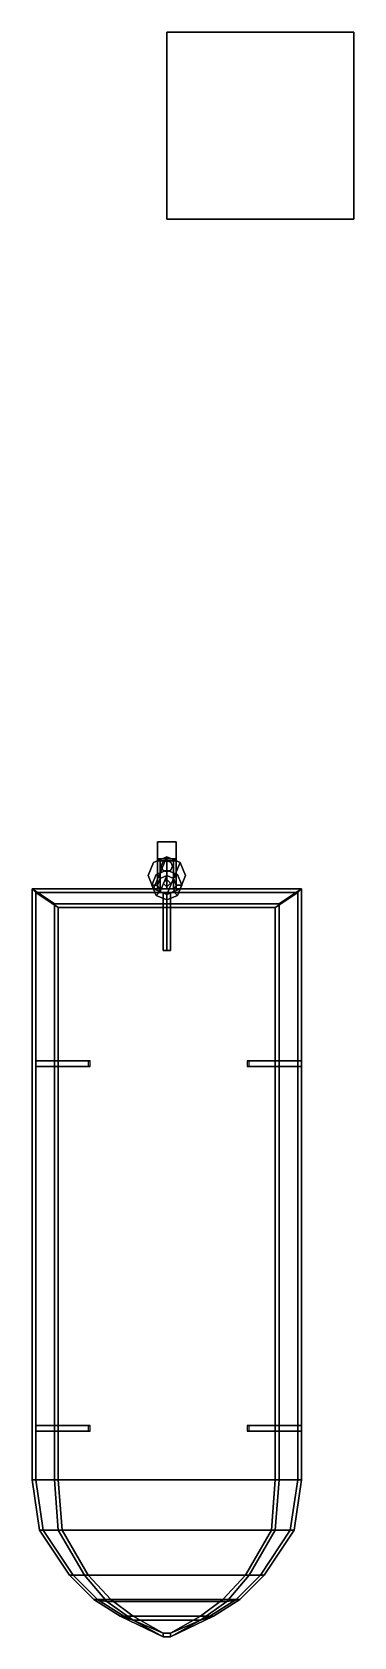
# Model space of a CAD drawing. Header units: millimetres. Extents: x -0.72 to 1, y -2.02 to 6.56.
import ezdxf

# ---------------------------------------------------------------- set-up
doc = ezdxf.new("R2010")
doc.units = ezdxf.units.MM

msp = doc.modelspace()

# ---------------------------------------------------------------- linework, layer by layer
for points in [[(1, 6.56, -1.52), (1, 6.56, -2.52), (0, 6.56, -2.52), (0, 6.56, -1.52)], [(1, 6.56, -2.52), (1, 5.56, -2.52), (0, 5.56, -2.52), (0, 6.56, -2.52)], [(0, 6.56, -2.52), (0, 5.56, -2.52), (0, 5.56, -1.52), (0, 6.56, -1.52)], [(0, 6.56, -1.52), (0, 5.56, -1.52), (1, 5.56, -1.52), (1, 6.56, -1.52)], [(1, 5.56, -1.52), (1, 5.56, -2.52), (1, 6.56, -2.52), (1, 6.56, -1.52)], [(0, 5.56, -1.52), (0, 5.56, -2.52), (1, 5.56, -2.52), (1, 5.56, -1.52)], [(-0.0707, 2.1207, 0.77), (-0.1, 2.05, 0.77), (-0.0707, 1.9793, 0.77), (0, 2.15, 0.77)], [(0, 2.15, 0.69), (-0.0707, 2.1207, 0.69), (-0.0707, 2.1207, 0.77), (0, 2.15, 0.77)], [(0, 2.15, 0.77), (-0.0707, 1.9793, 0.77), (0, 1.95, 0.77), (0.0707, 2.1207, 0.77)], [(-0.05, 2.23, 0.78), (-0.05, 2.13, 0.78), (-0.05, 2.13, 0.87), (-0.05, 2.23, 0.87)], [(-0.05, 2.23, 0.87), (-0.05, 2.13, 0.87), (0.05, 2.13, 0.87), (0.05, 2.23, 0.87)], [(0.05, 2.23, 0.87), (0.05, 2.23, 0.78), (-0.05, 2.23, 0.78), (-0.05, 2.23, 0.87)], [(0.05, 2.23, 0.78), (0.05, 2.13, 0.78), (-0.05, 2.13, 0.78), (-0.05, 2.23, 0.78)], [(0.0707, 2.1207, 0.69), (0, 2.15, 0.69), (0, 2.15, 0.77), (0.0707, 2.1207, 0.77)], [(0.05, 2.13, 0.87), (0.05, 2.13, 0.78), (0.05, 2.23, 0.78), (0.05, 2.23, 0.87)], [(-0.0707, 2.1207, 0.69), (-0.1, 2.05, 0.69), (-0.1, 2.05, 0.77), (-0.0707, 2.1207, 0.77)], [(0, 2.08, 0.86), (-0.0566, 2.0566, 0.86), (-0.0354, 2.0354, 0.89), (0, 2.05, 0.89)], [(0, 2.08, 0.81), (-0.0566, 2.0566, 0.81), (-0.0566, 2.0566, 0.86), (0, 2.08, 0.86)], [(-0.0354, 2.14, -0.0546), (-0.05, 2.14, -0.09), (-0.05, 1.98, -0.09), (-0.0354, 1.98, -0.0546)], [(-0.05, 2.14, -0.09), (-0.0354, 2.14, -0.1254), (-0.0354, 1.98, -0.1254), (-0.05, 1.98, -0.09)], [(0, 2.14, -0.04), (-0.0354, 2.14, -0.1254), (-0.05, 2.14, -0.09), (-0.0354, 2.14, -0.0546)], [(-0.05, 2.13, 0.87), (-0.05, 2.13, 0.78), (0.05, 2.13, 0.78), (0.05, 2.13, 0.87)], [(0, 2.14, -0.04), (-0.0354, 2.14, -0.0546), (-0.0354, 1.98, -0.0546), (0, 1.98, -0.04)], [(-0.0354, 2.14, -0.1254), (0, 2.14, -0.14), (0, 1.98, -0.14), (-0.0354, 1.98, -0.1254)], [(0.0354, 2.14, -0.0546), (0, 2.14, -0.14), (-0.0354, 2.14, -0.1254), (0, 2.14, -0.04)], [(-0.0212, 2.1212, -0.05), (-0.03, 2.1, -0.06), (-0.03, 2.1, 0.69), (-0.0212, 2.1212, 0.69)], [(-0.03, 2.1, -0.06), (-0.0212, 2.0788, -0.05), (-0.0212, 2.0788, 0.69), (-0.03, 2.1, 0.69)], [(0, 2.13, -0.04), (-0.0212, 2.1212, -0.05), (-0.0212, 2.1212, 0.69), (0, 2.13, 0.69)], [(-0.0212, 2.0788, -0.05), (0, 2.07, -0.04), (0, 2.07, 0.69), (-0.0212, 2.0788, 0.69)], [(0.0354, 2.14, -0.0546), (0, 2.14, -0.04), (0, 1.98, -0.04), (0.0354, 1.98, -0.0546)], [(0, 2.14, -0.14), (0.0354, 2.14, -0.1254), (0.0354, 1.98, -0.1254), (0, 1.98, -0.14)], [(0.05, 2.14, -0.09), (0.0354, 2.14, -0.1254), (0, 2.14, -0.14), (0.0354, 2.14, -0.0546)], [(0.0212, 2.1212, -0.05), (0, 2.13, -0.04), (0, 2.13, 0.69), (0.0212, 2.1212, 0.69)], [(0.0707, 2.1207, 0.77), (0, 1.95, 0.77), (0.0707, 1.9793, 0.77), (0.1, 2.05, 0.77)], [(0.0566, 2.0566, 0.86), (0, 2.08, 0.86), (0, 2.05, 0.89), (0.0354, 2.0354, 0.89)], [(0.0566, 2.0566, 0.81), (0, 2.08, 0.81), (0, 2.08, 0.86), (0.0566, 2.0566, 0.86)], [(0, 2.07, -0.04), (0.0212, 2.0788, -0.05), (0.0212, 2.0788, 0.69), (0, 2.07, 0.69)], [(0.03, 2.1, -0.06), (0.0212, 2.1212, -0.05), (0.0212, 2.1212, 0.69), (0.03, 2.1, 0.69)], [(0.0212, 2.0788, -0.05), (0.03, 2.1, -0.06), (0.03, 2.1, 0.69), (0.0212, 2.0788, 0.69)], [(0.05, 2.14, -0.09), (0.0354, 2.14, -0.0546), (0.0354, 1.98, -0.0546), (0.05, 1.98, -0.09)], [(0.0354, 2.14, -0.1254), (0.05, 2.14, -0.09), (0.05, 1.98, -0.09), (0.0354, 1.98, -0.1254)], [(0.1, 2.05, 0.69), (0.0707, 2.1207, 0.69), (0.0707, 2.1207, 0.77), (0.1, 2.05, 0.77)], [(-0.7, -1.18, 0.6), (-0.7, 1.96, 0.6), (-0.72, 1.98, 0.6), (-0.72, -1.18, 0.6)], [(-0.72, -1.18, 0.6), (-0.72, 1.98, 0.6), (-0.72, 1.98, 0.52), (-0.72, -1.18, 0.52)], [(0.72, 1.98, 0.52), (-0.72, 1.98, 0.52), (-0.72, 1.98, 0.6), (0.72, 1.98, 0.6)], [(0.72, 1.98, 0.6), (-0.72, 1.98, 0.6), (-0.7, 1.96, 0.6), (0.7, 1.96, 0.6)], [(0.6, 1.9), (-0.6, 1.9), (-0.72, 1.98, 0.52), (0.72, 1.98, 0.52)], [(-0.72, -1.18, 0.52), (-0.72, 1.98, 0.52), (-0.6, 1.9), (-0.6, -1.18)], [(-0.1, 2.05, 0.69), (-0.0707, 1.9793, 0.69), (-0.0707, 1.9793, 0.77), (-0.1, 2.05, 0.77)], [(-0.0566, 2.0566, 0.86), (-0.08, 2, 0.86), (-0.05, 2, 0.89), (-0.0354, 2.0354, 0.89)], [(-0.0566, 2.0566, 0.81), (-0.08, 2, 0.81), (-0.08, 2, 0.86), (-0.0566, 2.0566, 0.86)], [(-0.08, 2, 0.86), (-0.0566, 1.9434, 0.86), (-0.0354, 1.9646, 0.89), (-0.05, 2, 0.89)], [(-0.08, 2, 0.81), (-0.0566, 1.9434, 0.81), (-0.0566, 1.9434, 0.86), (-0.08, 2, 0.86)], [(-0.0707, 1.9793, 0.69), (0, 1.95, 0.69), (0, 1.95, 0.77), (-0.0707, 1.9793, 0.77)], [(-0.0354, 2.0354, 0.89), (-0.05, 2, 0.89), (-0.0354, 1.9646, 0.89), (0, 2.05, 0.89)], [(0, 2.05, 0.89), (-0.0354, 1.9646, 0.89), (0, 1.95, 0.89), (0.0354, 2.0354, 0.89)], [(0, 2.03, -0.04), (-0.02, 2.01, -0.05), (-0.02, 2.01, 0.69), (0, 2.03, 0.69)], [(-0.02, 2.01, -0.05), (0, 1.99, -0.04), (0, 1.99, 0.69), (-0.02, 2.01, 0.69)], [(0.0354, 2.0354, 0.89), (0, 1.95, 0.89), (0.0354, 1.9646, 0.89), (0.05, 2, 0.89)], [(0.02, 2.01, -0.05), (0, 2.03, -0.04), (0, 2.03, 0.69), (0.02, 2.01, 0.69)], [(0, 1.99, -0.04), (0.02, 2.01, -0.05), (0.02, 2.01, 0.69), (0, 1.99, 0.69)], [(0, 1.95, 0.69), (0.0707, 1.9793, 0.69), (0.0707, 1.9793, 0.77), (0, 1.95, 0.77)], [(0.08, 2, 0.86), (0.0566, 2.0566, 0.86), (0.0354, 2.0354, 0.89), (0.05, 2, 0.89)], [(0.0566, 1.9434, 0.86), (0.08, 2, 0.86), (0.05, 2, 0.89), (0.0354, 1.9646, 0.89)], [(0.08, 2, 0.81), (0.0566, 2.0566, 0.81), (0.0566, 2.0566, 0.86), (0.08, 2, 0.86)], [(0.0566, 1.9434, 0.81), (0.08, 2, 0.81), (0.08, 2, 0.86), (0.0566, 1.9434, 0.86)], [(0.0707, 1.9793, 0.69), (0.1, 2.05, 0.69), (0.1, 2.05, 0.77), (0.0707, 1.9793, 0.77)], [(0.6, -1.18), (0.6, 1.9), (0.72, 1.98, 0.52), (0.72, -1.18, 0.52)], [(0.72, -1.18, 0.6), (0.72, 1.98, 0.6), (0.7, 1.96, 0.6), (0.7, -1.18, 0.6)], [(0.72, -1.18, 0.52), (0.72, 1.98, 0.52), (0.72, 1.98, 0.6), (0.72, -1.18, 0.6)], [(-0.7, -1.18, 0.52), (-0.7, 1.96, 0.52), (-0.7, 1.96, 0.6), (-0.7, -1.18, 0.6)], [(0.7, 1.96, 0.6), (-0.7, 1.96, 0.6), (-0.7, 1.96, 0.52), (0.7, 1.96, 0.52)], [(0.7, 1.96, 0.52), (-0.7, 1.96, 0.52), (-0.58, 1.88, 0.02), (0.58, 1.88, 0.02)], [(-0.58, -1.18, 0.02), (-0.58, 1.88, 0.02), (-0.7, 1.96, 0.52), (-0.7, -1.18, 0.52)], [(-0.6, -1.18), (-0.6, 1.9), (0.6, 1.9), (0.6, -1.18)], [(-0.0566, 1.9434, 0.86), (0, 1.92, 0.86), (0, 1.95, 0.89), (-0.0354, 1.9646, 0.89)], [(-0.0566, 1.9434, 0.81), (0, 1.92, 0.81), (0, 1.92, 0.86), (-0.0566, 1.9434, 0.86)], [(0, 1.65, 0.73), (-0.02, 1.65, 0.75), (-0.02, 1.96, 0.75), (0, 1.95, 0.73)], [(-0.02, 1.65, 0.75), (0, 1.65, 0.77), (0, 1.95, 0.77), (-0.02, 1.96, 0.75)], [(0, 1.92, 0.86), (0.0566, 1.9434, 0.86), (0.0354, 1.9646, 0.89), (0, 1.95, 0.89)], [(0.02, 1.65, 0.75), (0, 1.65, 0.73), (0, 1.95, 0.73), (0.02, 1.96, 0.75)], [(0, 1.65, 0.77), (0.02, 1.65, 0.75), (0.02, 1.96, 0.75), (0, 1.95, 0.77)], [(0, 1.92, 0.81), (0.0566, 1.9434, 0.81), (0.0566, 1.9434, 0.86), (0, 1.92, 0.86)], [(0.7, -1.18, 0.52), (0.7, 1.96, 0.52), (0.58, 1.88, 0.02), (0.58, -1.18, 0.02)], [(0.7, -1.18, 0.6), (0.7, 1.96, 0.6), (0.7, 1.96, 0.52), (0.7, -1.18, 0.52)], [(0.58, -1.18, 0.02), (0.58, 1.88, 0.02), (-0.58, 1.88, 0.02), (-0.58, -1.18, 0.02)], [(0, 1.65, 0.73), (0.02, 1.65, 0.75), (0, 1.65, 0.77), (-0.02, 1.65, 0.75)], [(-0.41, 1.03, 0.02), (-0.41, 1.06, 0.02), (-0.7, 1.06, 0.58), (-0.7, 1.03, 0.58)], [(-0.7, 1.06, 0.57), (-0.42, 1.06, 0.02), (-0.42, 1.03, 0.02), (-0.7, 1.03, 0.57)], [(-0.7, 1.06, 0.58), (-0.41, 1.06, 0.02), (-0.42, 1.06, 0.02), (-0.7, 1.06, 0.57)], [(-0.7, 1.03, 0.57), (-0.42, 1.03, 0.02), (-0.41, 1.03, 0.02), (-0.7, 1.03, 0.58)], [(0.43, 1.06, 0.02), (0.43, 1.03, 0.02), (0.72, 1.03, 0.58), (0.72, 1.06, 0.58)], [(0.72, 1.06, 0.57), (0.44, 1.06, 0.02), (0.43, 1.06, 0.02), (0.72, 1.06, 0.58)], [(0.72, 1.03, 0.58), (0.43, 1.03, 0.02), (0.44, 1.03, 0.02), (0.72, 1.03, 0.57)], [(0.72, 1.03, 0.57), (0.44, 1.03, 0.02), (0.44, 1.06, 0.02), (0.72, 1.06, 0.57)], [(-0.41, -0.92, 0.02), (-0.41, -0.89, 0.02), (-0.7, -0.89, 0.58), (-0.7, -0.92, 0.58)], [(-0.7, -0.89, 0.57), (-0.42, -0.89, 0.02), (-0.42, -0.92, 0.02), (-0.7, -0.92, 0.57)], [(-0.7, -0.89, 0.58), (-0.41, -0.89, 0.02), (-0.42, -0.89, 0.02), (-0.7, -0.89, 0.57)], [(-0.7, -0.92, 0.57), (-0.42, -0.92, 0.02), (-0.41, -0.92, 0.02), (-0.7, -0.92, 0.58)], [(0.43, -0.89, 0.02), (0.43, -0.92, 0.02), (0.72, -0.92, 0.58), (0.72, -0.89, 0.58)], [(0.72, -0.89, 0.57), (0.44, -0.89, 0.02), (0.43, -0.89, 0.02), (0.72, -0.89, 0.58)], [(0.72, -0.92, 0.58), (0.43, -0.92, 0.02), (0.44, -0.92, 0.02), (0.72, -0.92, 0.57)], [(0.72, -0.92, 0.57), (0.44, -0.92, 0.02), (0.44, -0.89, 0.02), (0.72, -0.89, 0.57)], [(-0.68, -1.45, 0.62), (-0.72, -1.18, 0.6), (-0.72, -1.18, 0.52), (-0.68, -1.45, 0.54)], [(-0.66, -1.45, 0.62), (-0.7, -1.18, 0.6), (-0.72, -1.18, 0.6), (-0.68, -1.45, 0.62)], [(-0.68, -1.45, 0.54), (-0.72, -1.18, 0.52), (-0.6, -1.18), (-0.58, -1.45, 0.02)], [(-0.66, -1.45, 0.54), (-0.7, -1.18, 0.52), (-0.7, -1.18, 0.6), (-0.66, -1.45, 0.62)], [(-0.56, -1.45, 0.04), (-0.58, -1.18, 0.02), (-0.7, -1.18, 0.52), (-0.66, -1.45, 0.54)], [(0.6, -1.18), (0.58, -1.45, 0.02), (-0.58, -1.45, 0.02), (-0.6, -1.18)], [(-0.58, -1.18, 0.02), (-0.56, -1.45, 0.04), (0.56, -1.45, 0.04), (0.58, -1.18, 0.02)], [(0.66, -1.45, 0.54), (0.7, -1.18, 0.52), (0.58, -1.18, 0.02), (0.56, -1.45, 0.04)], [(0.58, -1.45, 0.02), (0.6, -1.18), (0.72, -1.18, 0.52), (0.68, -1.45, 0.54)], [(0.66, -1.45, 0.62), (0.7, -1.18, 0.6), (0.7, -1.18, 0.52), (0.66, -1.45, 0.54)], [(0.68, -1.45, 0.62), (0.72, -1.18, 0.6), (0.7, -1.18, 0.6), (0.66, -1.45, 0.62)], [(0.68, -1.45, 0.54), (0.72, -1.18, 0.52), (0.72, -1.18, 0.6), (0.68, -1.45, 0.62)], [(-0.52, -1.69, 0.66), (-0.68, -1.45, 0.62), (-0.68, -1.45, 0.54), (-0.52, -1.69, 0.58)], [(-0.5, -1.69, 0.66), (-0.66, -1.45, 0.62), (-0.68, -1.45, 0.62), (-0.52, -1.69, 0.66)], [(-0.52, -1.69, 0.58), (-0.68, -1.45, 0.54), (-0.58, -1.45, 0.02), (-0.44, -1.69, 0.08)], [(-0.5, -1.69, 0.58), (-0.66, -1.45, 0.54), (-0.66, -1.45, 0.62), (-0.5, -1.69, 0.66)], [(-0.42, -1.69, 0.1), (-0.56, -1.45, 0.04), (-0.66, -1.45, 0.54), (-0.5, -1.69, 0.58)], [(-0.44, -1.69, 0.08), (-0.58, -1.45, 0.02), (0.58, -1.45, 0.02), (0.44, -1.69, 0.08)], [(0.42, -1.69, 0.1), (0.56, -1.45, 0.04), (-0.56, -1.45, 0.04), (-0.42, -1.69, 0.1)], [(0.5, -1.69, 0.58), (0.66, -1.45, 0.54), (0.56, -1.45, 0.04), (0.42, -1.69, 0.1)], [(0.44, -1.69, 0.08), (0.58, -1.45, 0.02), (0.68, -1.45, 0.54), (0.52, -1.69, 0.58)], [(0.52, -1.69, 0.66), (0.68, -1.45, 0.62), (0.66, -1.45, 0.62), (0.5, -1.69, 0.66)], [(0.5, -1.69, 0.66), (0.66, -1.45, 0.62), (0.66, -1.45, 0.54), (0.5, -1.69, 0.58)], [(0.52, -1.69, 0.58), (0.68, -1.45, 0.54), (0.68, -1.45, 0.62), (0.52, -1.69, 0.66)], [(-0.39, -1.82, 0.7), (-0.52, -1.69, 0.66), (-0.52, -1.69, 0.58), (-0.39, -1.82, 0.62)], [(-0.37, -1.82, 0.7), (-0.5, -1.69, 0.66), (-0.52, -1.69, 0.66), (-0.39, -1.82, 0.7)], [(-0.39, -1.82, 0.62), (-0.52, -1.69, 0.58), (-0.44, -1.69, 0.08), (-0.32, -1.83, 0.17)], [(-0.37, -1.82, 0.62), (-0.5, -1.69, 0.58), (-0.5, -1.69, 0.66), (-0.37, -1.82, 0.7)], [(-0.3, -1.82, 0.18), (-0.42, -1.69, 0.1), (-0.5, -1.69, 0.58), (-0.37, -1.82, 0.62)], [(0.44, -1.69, 0.08), (0.32, -1.83, 0.17), (-0.32, -1.83, 0.17), (-0.44, -1.69, 0.08)], [(-0.42, -1.69, 0.1), (-0.3, -1.82, 0.18), (0.3, -1.82, 0.18), (0.42, -1.69, 0.1)], [(0.37, -1.82, 0.62), (0.5, -1.69, 0.58), (0.42, -1.69, 0.1), (0.3, -1.82, 0.18)], [(0.32, -1.83, 0.17), (0.44, -1.69, 0.08), (0.52, -1.69, 0.58), (0.39, -1.82, 0.62)], [(0.39, -1.82, 0.7), (0.52, -1.69, 0.66), (0.5, -1.69, 0.66), (0.37, -1.82, 0.7)], [(0.37, -1.82, 0.7), (0.5, -1.69, 0.66), (0.5, -1.69, 0.58), (0.37, -1.82, 0.62)], [(0.39, -1.82, 0.62), (0.52, -1.69, 0.58), (0.52, -1.69, 0.66), (0.39, -1.82, 0.7)], [(-0.23, -1.91, 0.7), (-0.37, -1.82, 0.7), (-0.39, -1.82, 0.7), (-0.25, -1.91, 0.7)], [(-0.25, -1.91, 0.7), (-0.39, -1.82, 0.7), (-0.39, -1.82, 0.62), (-0.25, -1.91, 0.62)], [(-0.25, -1.91, 0.62), (-0.39, -1.82, 0.62), (-0.32, -1.83, 0.17), (-0.18, -1.93, 0.39)], [(-0.23, -1.91, 0.62), (-0.37, -1.82, 0.62), (-0.37, -1.82, 0.7), (-0.23, -1.91, 0.7)], [(-0.18, -1.91, 0.39), (-0.3, -1.82, 0.18), (-0.37, -1.82, 0.62), (-0.23, -1.91, 0.62)], [(-0.18, -1.93, 0.39), (-0.32, -1.83, 0.17), (0.32, -1.83, 0.17), (0.18, -1.93, 0.39)], [(0.18, -1.91, 0.39), (0.3, -1.82, 0.18), (-0.3, -1.82, 0.18), (-0.18, -1.91, 0.39)], [(0.23, -1.91, 0.62), (0.37, -1.82, 0.62), (0.3, -1.82, 0.18), (0.18, -1.91, 0.39)], [(0.18, -1.93, 0.39), (0.32, -1.83, 0.17), (0.39, -1.82, 0.62), (0.25, -1.91, 0.62)], [(0.25, -1.91, 0.7), (0.39, -1.82, 0.7), (0.37, -1.82, 0.7), (0.23, -1.91, 0.7)], [(0.23, -1.91, 0.7), (0.37, -1.82, 0.7), (0.37, -1.82, 0.62), (0.23, -1.91, 0.62)], [(0.25, -1.91, 0.62), (0.39, -1.82, 0.62), (0.39, -1.82, 0.7), (0.25, -1.91, 0.7)], [(-0.02, -2, 0.72), (-0.23, -1.91, 0.7), (-0.25, -1.91, 0.7), (-0.02, -2.02, 0.72)], [(-0.02, -2.02, 0.72), (-0.25, -1.91, 0.7), (-0.25, -1.91, 0.62), (-0.02, -2.02, 0.72)], [(-0.18, -1.93, 0.39), (-0.02, -2.02, 0.72), (-0.02, -2.02, 0.72), (-0.25, -1.91, 0.62)], [(-0.02, -2, 0.72), (-0.23, -1.91, 0.62), (-0.23, -1.91, 0.7), (-0.02, -2, 0.72)], [(-0.23, -1.91, 0.62), (-0.02, -2, 0.72), (-0.02, -2, 0.72), (-0.18, -1.91, 0.39)], [(-0.18, -1.91, 0.39), (-0.02, -2, 0.72), (0.02, -2, 0.72), (0.18, -1.91, 0.39)], [(0.18, -1.93, 0.39), (0.02, -2.02, 0.72), (-0.02, -2.02, 0.72), (-0.18, -1.93, 0.39)], [(0.02, -2.02, 0.72), (0.25, -1.91, 0.62), (0.25, -1.91, 0.7), (0.02, -2.02, 0.72)], [(0.02, -2.02, 0.72), (0.25, -1.91, 0.7), (0.23, -1.91, 0.7), (0.02, -2, 0.72)], [(0.02, -2, 0.72), (0.23, -1.91, 0.7), (0.23, -1.91, 0.62), (0.02, -2, 0.72)], [(0.25, -1.91, 0.62), (0.25, -1.91, 0.62), (0.02, -2.02, 0.72), (0.18, -1.93, 0.39)], [(0.02, -2, 0.72), (0.23, -1.91, 0.62), (0.18, -1.91, 0.39), (0.02, -2, 0.72)], [(-0.02, -2, 0.72), (-0.02, -2.02, 0.72), (0.02, -2.02, 0.72), (0.02, -2, 0.72)]]:
    msp.add_3dface(points)

doc.saveas('drawing.dxf')
